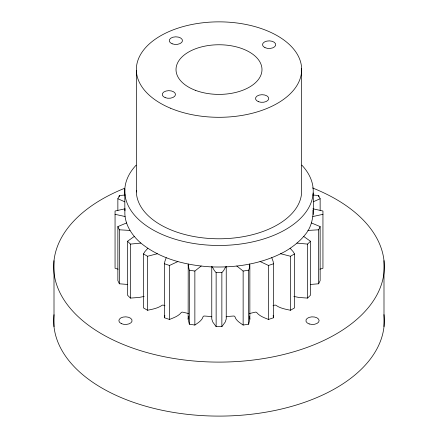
<?xml version="1.0" encoding="UTF-8"?>
<svg xmlns="http://www.w3.org/2000/svg" width="438" height="438" viewBox="0 0 438 438"><rect width="100%" height="100%" fill="white"/><g stroke="black" fill="none" stroke-linecap="round" stroke-linejoin="round"><path stroke-width="0.66" d="M211.822 316.92A1.254 0.723 0 0 0 210.787 316.51L204.584 316.039A1.254 0.723 0 0 0 203.123 316.619C202.017 320.611 198.031 322.817 194.861 325.051L189.336 324.197L188.148 319.182L188.214 264.032M188.148 319.182L188.564 316.088M188.718 313.586L182.942 312.201A1.254 0.723 0 0 0 181.266 312.546C178.392 316.236 173.667 317.725 169.506 319.455L164.551 317.802L164.551 263.807L164.841 261.464L166.221 257.714M164.551 317.802L164.841 315.459M249.78 263.972L249.436 267.892L248.664 270.202L248.664 324.197L243.139 325.051C239.969 322.817 235.983 320.611 234.877 316.619A1.254 0.723 0 0 0 233.416 316.039L227.213 316.51A1.254 0.723 0 0 0 226.178 316.92M249.852 265.187L249.852 319.182L248.664 324.197M313.175 192.95C313.394 207.032 315.086 222.789 305.363 234.434C299.92 241.343 292.945 246.797 285.417 251.259C262.504 263.928 235.737 268.023 209.824 266.813C185.4 265.154 160.182 258.863 140.888 243.095C131.252 234.834 123.483 222.592 125.049 209.446M225.729 266.835L223.637 270.558L221.863 272.671L221.863 326.666L216.137 326.666L212.748 322.001L211.762 318.952L211.762 266.326M117.86 210.344L117.86 198.726L119.344 195.534L125.35 194.992M310.641 284.437L318.656 283.786L318.656 229.791L320.14 226.599L311.402 222.942M318.656 283.786L320.14 280.594L320.14 226.599M164.995 305.812L163.752 305.259A1.254 0.723 0 0 0 161.983 305.346C157.773 308.363 152.484 309.201 147.524 310.257L143.478 307.925L143.478 253.93L144.814 251.708L147.82 248.291M221.863 326.666L225.252 322.001L226.238 318.952L226.238 266.326M201.201 266.003L194.861 271.056L189.336 270.202L188.148 265.187M293.821 296.422L298.886 297.457L307.585 298.092L307.585 244.097L310.443 241.239L303.622 236.389M307.585 298.092L310.443 295.234L310.443 241.239M144.179 296.422L139.114 297.457L130.415 298.092L127.557 295.234L127.557 241.239L134.313 236.421M177.872 261.546L169.506 265.461L164.551 263.807M280.572 253.706L290.476 256.263L294.522 253.93L293.186 251.708L290.093 248.215M273.005 305.812L274.248 305.259A1.254 0.723 0 0 1 276.017 305.346C280.227 308.363 285.516 309.201 290.476 310.257L294.522 307.925L294.522 253.93M127.359 284.437L119.344 283.786L117.86 280.594L117.86 226.599L126.587 222.942M312.65 194.992L318.656 195.534L320.14 198.726L313.208 201.825M157.319 253.75L147.524 256.263L143.478 253.93M260.084 261.513L268.494 265.461L273.449 263.807L273.159 261.464L271.735 257.621M249.282 313.586L255.058 312.201A1.254 0.723 0 0 1 256.734 312.546C259.608 316.236 264.333 317.725 268.494 319.455L273.449 317.802L273.449 263.807M322.943 214.313L312.841 216.547M319.888 269.167L322.943 268.308L322.943 211.012L312.896 208.789M140.888 243.095L130.415 244.097L127.557 241.239M236.794 266.003L243.139 271.056L248.664 270.202M125.158 208.784L115.057 211.012L115.057 268.308L118.112 269.167M318.656 229.791L307.881 230.437M129.993 230.437L119.344 229.791L117.86 226.599M212.282 266.857L214.363 270.558L216.137 272.671L221.863 272.671M307.585 244.097L296.876 243.106M125.104 216.536L115.057 214.313M124.792 201.825L117.86 198.726M249.436 316.088L249.852 319.182M273.159 315.459L273.449 317.802M312.956 210.07L313.175 214.549M383.989 260.621L384 326.6M320.14 198.726L320.14 210.344M318.656 195.534L318.656 196.903M301.645 68.657L301.645 190.141A82.662 47.726 0 0 1 219.449 238.787A82.662 47.726 0 0 1 136.344 190.656M290.476 256.263L290.476 310.257M268.494 265.461L268.494 319.455M243.139 271.056L243.139 325.051M216.137 272.671L216.137 326.666M194.861 271.056L194.861 325.051M189.336 270.202L189.336 324.197M169.506 265.461L169.506 319.455M147.524 256.263L147.524 310.257M136.355 70.502L136.355 191.992M130.415 244.097L130.415 298.092M124.825 189.178L124.825 210.777M119.344 195.534L119.344 196.903M119.344 229.791L119.344 283.786M54 260.709L54.011 326.688M383.989 314.615A165.323 95.446 0 0 1 219.071 416.1A165.323 95.446 0 0 1 54 314.703M312.48 187.935A165.323 95.446 0 0 1 343.058 329.748A165.323 95.446 0 0 1 95.533 330.132A165.323 95.446 0 0 1 124.786 188.225M301.837 165.131A94.236 54.405 0 0 1 219.071 245.472A94.236 54.405 0 0 1 136.098 165.197M121.331 323.627A6.614 3.816 0 0 0 132.013 321.24A6.614 3.816 0 0 0 123.089 317.09A6.614 3.816 0 0 0 121.331 323.627M309.212 323.956A6.614 3.816 0 0 0 319.132 320.649A6.614 3.816 0 0 0 309.212 317.347A6.614 3.816 0 0 0 309.212 323.956M195.375 90.31A42.984 24.818 0 0 0 261.913 71.027A42.984 24.818 0 0 0 199.717 47.397A42.984 24.818 0 0 0 195.375 90.31M170.305 108.142A82.662 47.726 0 0 0 301.196 74.641A82.662 47.726 0 0 0 185.498 25.951A82.662 47.726 0 0 0 170.305 108.142M258.404 101.676A6.614 3.816 0 0 0 268.724 98.807A6.614 3.816 0 0 0 259.263 95.079A6.614 3.816 0 0 0 258.404 101.676M165.148 97.636A6.614 3.816 0 0 0 175.468 94.767A6.614 3.816 0 0 0 166.002 91.038A6.614 3.816 0 0 0 165.148 97.636M172.145 43.795A6.614 3.816 0 0 0 182.465 40.926A6.614 3.816 0 0 0 172.999 37.197A6.614 3.816 0 0 0 172.145 43.795M264.957 47.638A6.614 3.816 0 0 0 275.655 45.284A6.614 3.816 0 0 0 266.769 41.112A6.614 3.816 0 0 0 264.957 47.638"/></g></svg>
